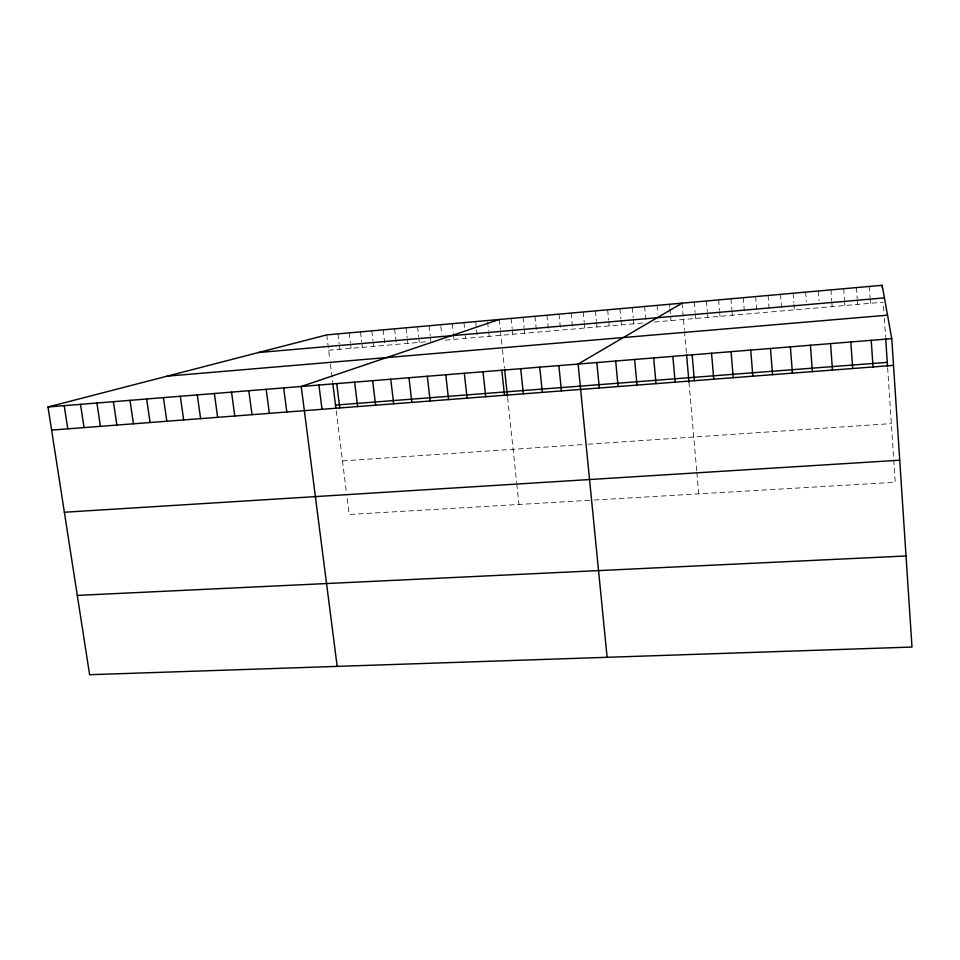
<?xml version="1.0" encoding="UTF-8"?>
<svg xmlns="http://www.w3.org/2000/svg" width="960" height="960" viewBox="0 0 960 960"><rect width="100%" height="100%" fill="white"/><g stroke="black" fill="none" stroke-linecap="round" stroke-linejoin="round"><path stroke-width="0.72" stroke-dasharray="4.8 3.6" d="M328.656 350.244L427.968 341.64M445.32 340.128L646.116 322.728M654.396 322.008L883.284 302.172M342.48 460.908L584.112 444.48M588.12 444.204L891.324 423.6M589.644 500.292L349.176 514.464L346.68 494.448M594.12 500.028L895.224 482.28L887.64 367.836M326.736 334.884L329.856 359.88M330.372 364.008L332.604 381.852M336.204 410.688L346.512 493.116M349.176 332.88L350.376 342.696M350.556 344.1L351.072 348.3M337.932 333.876L339.144 343.68M339.324 345.072L339.84 349.272M360.456 331.872L361.656 341.7M361.824 343.116L362.34 347.328M371.784 330.852L372.972 340.716M373.14 342.12L373.644 346.344M394.572 328.824L396.396 344.376M383.16 329.844L384.996 345.36M406.02 327.804L407.184 337.716M407.34 339.132L407.844 343.38M429.06 325.74L430.2 335.7M430.368 337.116L430.848 341.388M417.516 326.772L418.668 336.708M418.836 338.124L419.328 342.384M440.808 326.136L441.78 334.68M452.28 323.664L453.24 332.232M453.396 333.66L454.032 339.372M475.68 321.576L477.408 337.356M463.956 322.632L464.592 328.356M465.384 335.508L465.696 338.364M487.608 321.972L488.532 330.588M488.688 332.028L489.156 336.336M499.26 319.476L500.328 329.556M500.484 330.996L502.008 345.24M502.464 349.5L504.42 367.872M507.588 397.584L516.648 482.472M516.792 483.852L518.988 504.456M523.02 317.352L524.076 327.468M524.22 328.92L524.676 333.252M511.116 318.42L512.184 328.512M512.328 329.952L512.784 334.284M534.972 316.284L536.604 332.22M546.96 315.216L548.592 331.176M571.092 313.056L572.688 329.088M559.008 314.136L560.616 330.144M583.236 311.976L584.232 322.2M584.376 323.664L584.808 328.044M595.416 310.884L596.4 321.132M596.544 322.596L596.976 326.988M619.932 308.7L620.892 318.984M621.036 320.46L621.444 324.864M607.644 309.792L608.628 320.064M608.772 321.528L609.18 325.932M632.256 307.596L633.216 317.904M633.348 319.38L633.756 323.796M644.64 306.492L645.984 321.252M657.06 305.388L657.864 314.256M682.068 303.156L684.384 329.736M684.516 331.2L686.424 353.076M688.968 382.212L696.744 471.204M696.864 472.62L698.724 493.86M669.54 304.272L669.804 307.236M669.936 308.712L670.98 320.568M694.212 302.064L695.1 312.48M695.232 313.968L695.616 318.432M706.404 300.984L707.292 311.412M707.412 312.912L707.796 317.376M730.932 298.788L731.832 309.768M731.94 311.136L732.276 315.252M718.644 299.892L719.52 310.344M719.64 311.844L720.012 316.32M743.256 297.684L744.6 314.196M755.64 296.58L756.96 313.116M768.072 295.476L769.368 312.048M793.08 293.244L793.812 302.94M793.92 304.332L794.34 309.876M780.552 294.36L781.836 310.968M805.656 292.116L806.376 301.848M818.28 290.988L819 300.732M843.684 288.72L844.476 299.904M844.572 301.308L844.86 305.496M830.964 289.86L831.756 301.02M831.864 302.412L832.164 306.6M856.464 287.58L857.232 298.788M857.328 300.192L857.616 304.392M869.28 286.44L870.048 297.672M870.144 299.076L870.42 303.288M883.548 306.204L883.992 312.924M884.352 318.288L885.588 337.044"/><path stroke-width="1.44" d="M682.068 303.156L578.124 364.056L607.116 657.312M499.26 319.476L301.248 386.472L337.176 666.384M48 406.98L326.736 334.884L882.168 285.288L891.756 338.652L912 647.052L89.616 674.712L48 406.98L891.756 338.652M258.408 352.548L884.424 297.888M167.196 376.152L887.532 315.18M335.508 405.072L887.268 362.364M51.588 430.092L893.508 365.376M64.356 512.244L899.736 460.212M77.292 595.404L906.024 555.972M64.212 405.672L67.776 428.856M80.508 404.352L84.048 427.596M96.912 403.02L100.404 426.348M113.4 401.688L116.868 425.076M129.984 400.344L133.428 423.804M146.664 398.988L150.072 422.52M163.44 397.632L166.812 421.236M180.312 396.264L183.66 419.94M197.292 394.896L200.604 418.644M214.368 393.504L217.644 417.336M231.54 392.124L234.78 416.016M248.808 390.72L252.024 414.684M266.184 389.316L269.364 413.352M283.668 387.9L286.812 412.02M318.936 385.044L322.008 409.308M336.732 383.604L339.768 407.94M332.772 383.22L335.856 407.88M354.636 382.152L357.624 406.572M372.636 380.688L375.6 405.192M390.756 379.224L393.672 403.8M408.984 377.748L411.864 402.396M427.32 376.26L430.164 400.992M445.776 374.772L448.572 399.576M464.328 373.272L467.088 398.16M483.012 371.748L485.724 396.72M504.576 369.288L507.432 396.132M501.792 370.236L504.48 395.28M520.704 368.7L523.344 393.828M539.724 367.164L542.316 392.376M558.864 365.616L561.42 390.9M596.844 362.532L599.304 387.996M615.672 361.008L618.096 386.544M634.608 359.472L636.996 385.092M653.676 357.936L656.004 383.64M672.84 356.376L675.132 382.164M686.556 354.528L688.968 382.212M692.136 354.816L694.38 380.688M711.552 353.244L713.748 379.2M731.076 351.66L733.236 377.7M750.732 350.076L752.832 376.188M770.496 348.468L772.56 374.676M790.392 346.86L792.408 373.152M810.42 345.24L812.376 371.616M830.556 343.608L832.464 370.068M850.836 341.964L852.684 368.52M871.224 340.308L873.036 366.948M882.168 285.288L882.348 288.096M885.684 338.376L887.544 366.468"/></g></svg>
